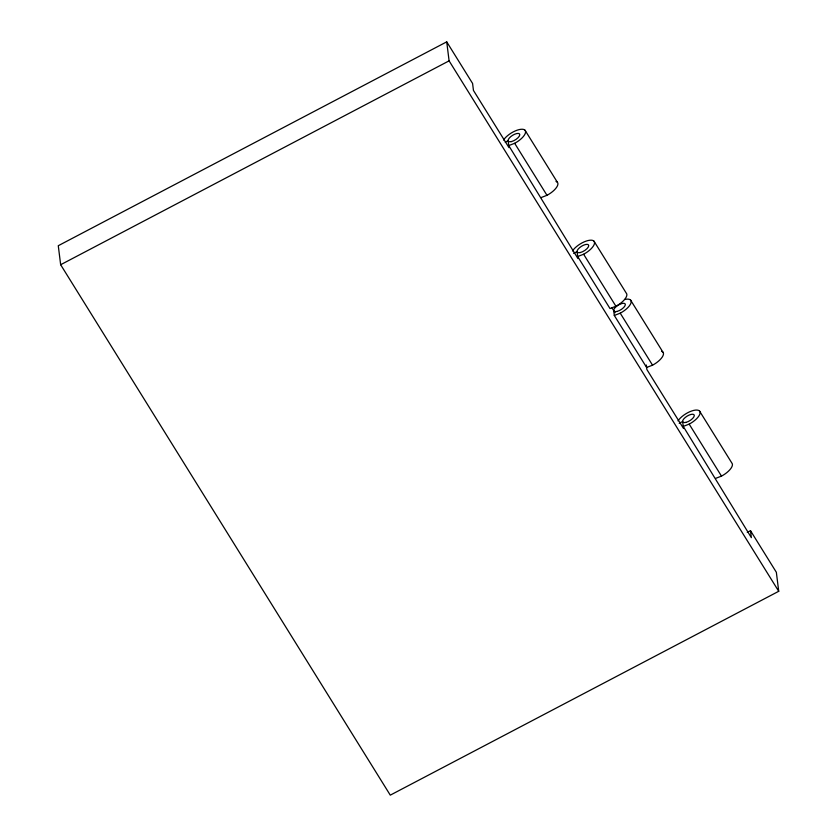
<?xml version="1.0" encoding="UTF-8"?>
<svg xmlns="http://www.w3.org/2000/svg" width="837" height="837" viewBox="0 0 837 837"><rect width="100%" height="100%" fill="white"/><g stroke="black" fill="none" stroke-linecap="round" stroke-linejoin="round"><path stroke-width="1.26" d="M505.213 142.185L508.122 140.658L508.99 147.636L473.449 90.427L472.581 83.449L446.717 41.85L58.276 245.712L60.651 264.722L390.283 795.15L778.724 591.288L776.349 572.278L750.496 530.679L747.263 532.374M60.651 264.722L449.092 60.85L446.717 41.85M573.617 253.402L577.07 251.592L577.938 258.57L508.739 145.586L514.661 143.294A13.34 5.304 -31.9 0 0 523.69 129.453A13.34 5.304 -31.9 0 0 503.508 140.041M679.194 423.281L682.636 421.471L683.505 428.45L646.875 369.515L646.321 365.005M556.009 181.451A13.34 5.304 -31.9 0 1 546.979 195.303L541.058 197.595M572.445 250.985A13.34 5.304 -31.9 0 1 592.627 240.386A13.34 5.304 -31.9 0 1 583.609 254.239L577.687 256.53L609.995 308.539L615.917 306.237A13.34 5.304 -31.9 0 0 626.285 293.159L593.967 241.15M624.726 299.479A13.34 5.304 -31.9 0 1 630.962 303.046A13.34 5.304 -31.9 0 1 620.227 313.174L614.306 315.465L613.688 310.537M661.575 351.331A13.34 5.304 -31.9 0 1 652.546 365.183L646.624 367.474L614.306 315.465M678.012 420.865A13.34 5.304 -31.9 0 1 698.194 410.266A13.34 5.304 -31.9 0 1 689.175 424.118L683.254 426.41L751.364 537.657L750.496 530.679M699.533 411.03L731.852 463.039A13.34 5.304 -31.9 0 1 721.484 476.117L715.562 478.408M525.019 130.216L557.337 182.215M630.596 300.096L662.904 352.095M514.661 143.294L546.979 195.303M583.609 254.239L615.917 306.237M620.227 313.174L652.546 365.183M689.175 424.118L721.484 476.117M611.847 307.566L615.069 312.745M449.092 60.85L778.724 591.288M616.911 311.469A6.675 2.647 -31.9 0 0 625.344 304.417A6.675 2.647 -31.9 0 0 616.294 306.53A6.675 2.647 -31.9 0 0 616.911 311.469M685.859 422.413A6.675 2.647 -31.9 0 0 694.291 415.361A6.675 2.647 -31.9 0 0 685.241 417.475A6.675 2.647 -31.9 0 0 685.859 422.413M580.292 252.533A6.675 2.647 -31.9 0 0 588.725 245.482A6.675 2.647 -31.9 0 0 579.675 247.595A6.675 2.647 -31.9 0 0 580.292 252.533M511.344 141.599A6.675 2.647 -31.9 0 0 519.777 134.537A6.675 2.647 -31.9 0 0 510.727 136.661A6.675 2.647 -31.9 0 0 511.344 141.599"/></g></svg>
